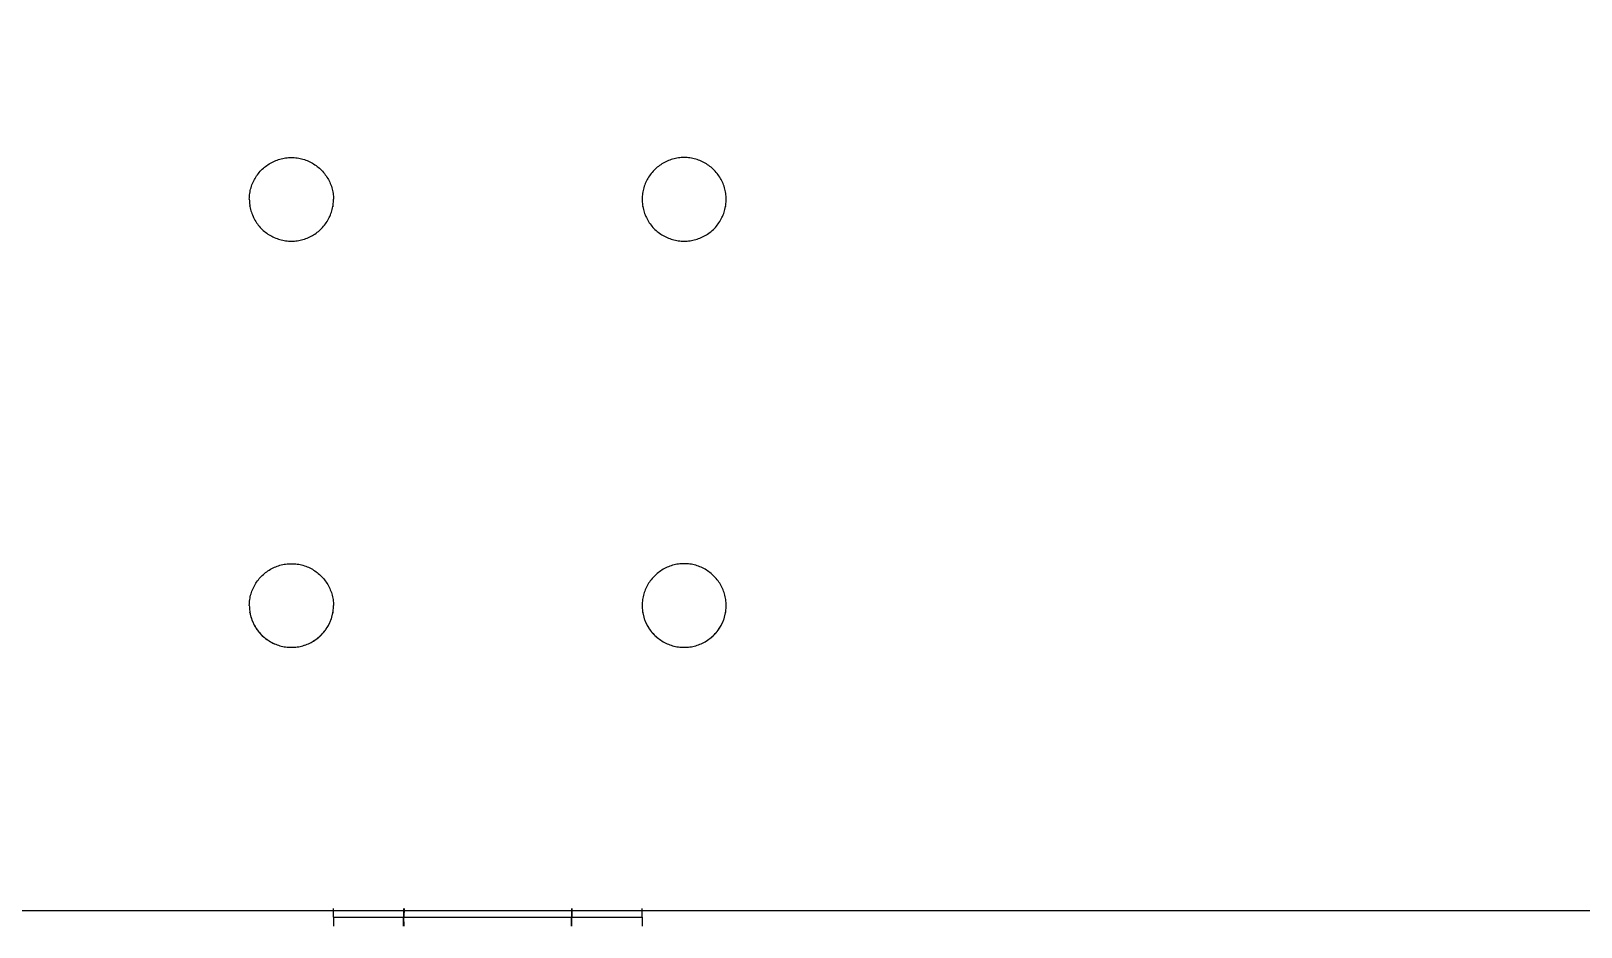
# Model space of a CAD drawing. Header units: millimetres. Extents: x -75 to 3710, y -20 to 2482.
# Drawn here: x 201.4 to 477.6, y 1180.9 to 1340.6 of the extents above; entities that cross this region are included whole.
import ezdxf

# ---------------------------------------------------------------- set-up
doc = ezdxf.new("R2010")
doc.units = ezdxf.units.MM
doc.layers.add('ZANO_R', color=7, linetype='Continuous', lineweight=0)
doc.layers.add('ZANO_W', color=1, linetype='Continuous', lineweight=0)
doc.styles.add('Arial', font='arial.ttf')
doc.styles.get("Standard").update_dxf_attribs({"font": 'ARIALUNI.TTF'})
doc.dimstyles.new('pl i ang', dxfattribs={"dimtxt": 50, "dimasz": 50, "dimexe": 1.25, "dimexo": 0.625, "dimgap": 10, "dimtad": 1, "dimtoh": 1, "dimtxsty": 'Standard', "dimcen": 2.5, "dimclrd": 1, "dimclre": 1, "dimclrt": 1, "dimadec": 0, "dimazin": 0, "dimtfac": 1, "dimtmove": 0, "dimatfit": 3, "dimfxl": 1, "dimarcsym": 1})

# ---------------------------------------------------------------- blocks, each defined once
blk = doc.blocks.new('*D415')
at = {"layer": 'ZANO_W', "color": 1, "lineweight": -2}
for p, q in [((253.08, 1484.59), (-39.86, 1484.59)), ((-29.86, 1459.59), (-29.86, 905.58)), ((253.3, 880.58), (-39.86, 880.58))]:
    blk.add_line(p, q, dxfattribs=at)
at = {"layer": 'ZANO_W', "color": 1}
for points in [[(-25.69, 1459.59), (-34.02, 1459.59), (-29.86, 1484.59)], [(-34.02, 905.58), (-25.69, 905.58), (-29.86, 880.58)]]:
    blk.add_solid(points, dxfattribs=at)
at = {"layer": 'ZANO_W', "color": 1, "insert": (-55.17, 1182.58), "char_height": 30, "attachment_point": 5, "rotation": 90, "style": 'Arial'}
blk.add_mtext('604', dxfattribs=at)

msp = doc.modelspace()

# ---------------------------------------------------------------- linework, layer by layer
at = {"layer": 'ZANO_R'}
for p, q in [((245.75, 1317.73), (246, 1317.79)), ((246, 1317.79), (246.25, 1317.85)), ((246.25, 1317.85), (246.51, 1317.9)), ((246.51, 1317.9), (246.77, 1317.94)), ((246.77, 1317.94), (247.02, 1317.97)), ((247.02, 1317.97), (247.28, 1317.99)), ((247.28, 1317.99), (247.54, 1318.01)), ((247.54, 1318.01), (247.8, 1318.01)), ((247.8, 1318.01), (248.06, 1318.01)), ((248.06, 1318.01), (248.32, 1317.99)), ((248.32, 1317.99), (248.58, 1317.97)), ((248.58, 1317.97), (248.84, 1317.94)), ((248.84, 1317.94), (249.1, 1317.9)), ((249.1, 1317.9), (249.35, 1317.85)), ((249.35, 1317.85), (249.61, 1317.79)), ((249.61, 1317.79), (249.86, 1317.73)), ((316, 1317.79), (315.75, 1317.73)), ((316.25, 1317.85), (316, 1317.79)), ((316.51, 1317.9), (316.25, 1317.85)), ((316.77, 1317.94), (316.51, 1317.9)), ((317.02, 1317.97), (316.77, 1317.94)), ((317.28, 1317.99), (317.02, 1317.97)), ((317.54, 1318.01), (317.28, 1317.99)), ((317.8, 1318.01), (317.54, 1318.01)), ((318.06, 1318.01), (317.8, 1318.01)), ((318.32, 1317.99), (318.06, 1318.01)), ((318.58, 1317.97), (318.32, 1317.99)), ((318.84, 1317.94), (318.58, 1317.97)), ((319.1, 1317.9), (318.84, 1317.94)), ((319.35, 1317.85), (319.1, 1317.9)), ((319.61, 1317.79), (319.35, 1317.85)), ((319.86, 1317.73), (319.61, 1317.79)), ((241.76, 1314.95), (241.92, 1315.16)), ((241.92, 1315.16), (242.08, 1315.36)), ((242.08, 1315.36), (242.25, 1315.56)), ((242.25, 1315.56), (242.43, 1315.75)), ((242.43, 1315.75), (242.62, 1315.93)), ((242.62, 1315.93), (242.81, 1316.11)), ((242.81, 1316.11), (243, 1316.28)), ((243, 1316.28), (243.21, 1316.44)), ((243.21, 1316.44), (243.42, 1316.6)), ((243.42, 1316.6), (243.63, 1316.74)), ((243.63, 1316.74), (243.85, 1316.88)), ((243.85, 1316.88), (244.07, 1317.02)), ((244.07, 1317.02), (244.3, 1317.14)), ((244.3, 1317.14), (244.53, 1317.26)), ((244.53, 1317.26), (244.77, 1317.37)), ((244.77, 1317.37), (245.01, 1317.47)), ((245.01, 1317.47), (245.25, 1317.57)), ((245.25, 1317.57), (245.5, 1317.65)), ((245.5, 1317.65), (245.75, 1317.73)), ((249.86, 1317.73), (250.11, 1317.65)), ((250.11, 1317.65), (250.36, 1317.57)), ((250.36, 1317.57), (250.6, 1317.47)), ((250.6, 1317.47), (250.84, 1317.37)), ((250.84, 1317.37), (251.08, 1317.26)), ((251.08, 1317.26), (251.31, 1317.14)), ((251.31, 1317.14), (251.54, 1317.02)), ((251.54, 1317.02), (251.76, 1316.88)), ((251.76, 1316.88), (251.98, 1316.74)), ((251.98, 1316.74), (252.19, 1316.6)), ((252.19, 1316.6), (252.4, 1316.44)), ((252.4, 1316.44), (252.6, 1316.28)), ((252.6, 1316.28), (252.8, 1316.11)), ((252.8, 1316.11), (252.99, 1315.93)), ((252.99, 1315.93), (253.18, 1315.75)), ((253.18, 1315.75), (253.35, 1315.56)), ((253.35, 1315.56), (253.53, 1315.36)), ((253.53, 1315.36), (253.69, 1315.16)), ((253.69, 1315.16), (253.85, 1314.95)), ((311.92, 1315.16), (311.76, 1314.95)), ((312.08, 1315.36), (311.92, 1315.16)), ((312.25, 1315.56), (312.08, 1315.36)), ((312.43, 1315.75), (312.25, 1315.56)), ((312.62, 1315.93), (312.43, 1315.75)), ((312.81, 1316.11), (312.62, 1315.93)), ((313, 1316.28), (312.81, 1316.11)), ((313.21, 1316.44), (313, 1316.28)), ((313.42, 1316.6), (313.21, 1316.44)), ((313.63, 1316.74), (313.42, 1316.6)), ((313.85, 1316.88), (313.63, 1316.74)), ((314.07, 1317.02), (313.85, 1316.88)), ((314.3, 1317.14), (314.07, 1317.02)), ((314.53, 1317.26), (314.3, 1317.14)), ((314.77, 1317.37), (314.53, 1317.26)), ((315.01, 1317.47), (314.77, 1317.37)), ((315.25, 1317.57), (315.01, 1317.47)), ((315.5, 1317.65), (315.25, 1317.57)), ((315.75, 1317.73), (315.5, 1317.65)), ((320.11, 1317.65), (319.86, 1317.73)), ((320.36, 1317.57), (320.11, 1317.65)), ((320.6, 1317.47), (320.36, 1317.57)), ((320.84, 1317.37), (320.6, 1317.47)), ((321.08, 1317.26), (320.84, 1317.37)), ((321.31, 1317.14), (321.08, 1317.26)), ((321.54, 1317.02), (321.31, 1317.14)), ((321.76, 1316.88), (321.54, 1317.02)), ((321.98, 1316.74), (321.76, 1316.88)), ((322.19, 1316.6), (321.98, 1316.74)), ((322.4, 1316.44), (322.19, 1316.6)), ((322.6, 1316.28), (322.4, 1316.44)), ((322.8, 1316.11), (322.6, 1316.28)), ((322.99, 1315.93), (322.8, 1316.11)), ((323.18, 1315.75), (322.99, 1315.93)), ((323.35, 1315.56), (323.18, 1315.75)), ((323.53, 1315.36), (323.35, 1315.56)), ((323.69, 1315.16), (323.53, 1315.36)), ((323.85, 1314.95), (323.69, 1315.16)), ((240.48, 1312.13), (240.54, 1312.38)), ((240.54, 1312.38), (240.61, 1312.63)), ((240.61, 1312.63), (240.69, 1312.88)), ((240.69, 1312.88), (240.77, 1313.12)), ((240.77, 1313.12), (240.87, 1313.37)), ((240.87, 1313.37), (240.97, 1313.61)), ((240.97, 1313.61), (241.08, 1313.84)), ((241.08, 1313.84), (241.2, 1314.07)), ((241.2, 1314.07), (241.33, 1314.3)), ((241.33, 1314.3), (241.46, 1314.52)), ((241.46, 1314.52), (241.61, 1314.74)), ((241.61, 1314.74), (241.76, 1314.95)), ((253.85, 1314.95), (254, 1314.74)), ((254, 1314.74), (254.14, 1314.52)), ((254.14, 1314.52), (254.28, 1314.3)), ((254.28, 1314.3), (254.41, 1314.07)), ((254.41, 1314.07), (254.53, 1313.84)), ((254.53, 1313.84), (254.64, 1313.61)), ((254.64, 1313.61), (254.74, 1313.37)), ((254.74, 1313.37), (254.83, 1313.12)), ((254.83, 1313.12), (254.92, 1312.88)), ((254.92, 1312.88), (255, 1312.63)), ((255, 1312.63), (255.07, 1312.38)), ((255.07, 1312.38), (255.13, 1312.13)), ((310.54, 1312.38), (310.48, 1312.13)), ((310.61, 1312.63), (310.54, 1312.38)), ((310.69, 1312.88), (310.61, 1312.63)), ((310.77, 1313.12), (310.69, 1312.88)), ((310.87, 1313.37), (310.77, 1313.12)), ((310.97, 1313.61), (310.87, 1313.37)), ((311.08, 1313.84), (310.97, 1313.61)), ((311.2, 1314.07), (311.08, 1313.84)), ((311.33, 1314.3), (311.2, 1314.07)), ((311.46, 1314.52), (311.33, 1314.3)), ((311.61, 1314.74), (311.46, 1314.52)), ((311.76, 1314.95), (311.61, 1314.74)), ((324, 1314.74), (323.85, 1314.95)), ((324.14, 1314.52), (324, 1314.74)), ((324.28, 1314.3), (324.14, 1314.52)), ((324.41, 1314.07), (324.28, 1314.3)), ((324.53, 1313.84), (324.41, 1314.07)), ((324.64, 1313.61), (324.53, 1313.84)), ((324.74, 1313.37), (324.64, 1313.61)), ((324.83, 1313.12), (324.74, 1313.37)), ((324.92, 1312.88), (324.83, 1313.12)), ((325, 1312.63), (324.92, 1312.88)), ((325.07, 1312.38), (325, 1312.63)), ((325.13, 1312.13), (325.07, 1312.38)), ((240.3, 1310.58), (240.31, 1310.84)), ((240.3, 1310.58), (240.31, 1310.31)), ((240.31, 1310.84), (240.33, 1311.1)), ((240.31, 1310.31), (240.32, 1310.05)), ((240.32, 1310.05), (240.35, 1309.79)), ((240.33, 1311.1), (240.35, 1311.35)), ((240.35, 1311.35), (240.38, 1311.61)), ((240.35, 1309.79), (240.38, 1309.53)), ((240.38, 1311.61), (240.43, 1311.87)), ((240.38, 1309.53), (240.42, 1309.28)), ((240.43, 1311.87), (240.48, 1312.13)), ((255.13, 1312.13), (255.18, 1311.87)), ((255.18, 1311.87), (255.22, 1311.61)), ((255.19, 1309.28), (255.23, 1309.53)), ((255.22, 1311.61), (255.26, 1311.35)), ((255.23, 1309.53), (255.26, 1309.79)), ((255.26, 1311.35), (255.28, 1311.1)), ((255.26, 1309.79), (255.28, 1310.05)), ((255.28, 1311.1), (255.3, 1310.84)), ((255.28, 1310.05), (255.3, 1310.31)), ((255.3, 1310.84), (255.3, 1310.58)), ((255.3, 1310.31), (255.3, 1310.58)), ((310.31, 1310.84), (310.3, 1310.58)), ((310.3, 1310.58), (310.31, 1310.31)), ((310.33, 1311.1), (310.31, 1310.84)), ((310.31, 1310.31), (310.32, 1310.05)), ((310.32, 1310.05), (310.35, 1309.79)), ((310.35, 1311.35), (310.33, 1311.1)), ((310.38, 1311.61), (310.35, 1311.35)), ((310.35, 1309.79), (310.38, 1309.53)), ((310.43, 1311.87), (310.38, 1311.61)), ((310.38, 1309.53), (310.42, 1309.28)), ((310.48, 1312.13), (310.43, 1311.87)), ((325.18, 1311.87), (325.13, 1312.13)), ((325.22, 1311.61), (325.18, 1311.87)), ((325.19, 1309.28), (325.23, 1309.53)), ((325.26, 1311.35), (325.22, 1311.61)), ((325.23, 1309.53), (325.26, 1309.79)), ((325.28, 1311.1), (325.26, 1311.35)), ((325.26, 1309.79), (325.28, 1310.05)), ((325.3, 1310.84), (325.28, 1311.1)), ((325.28, 1310.05), (325.3, 1310.31)), ((325.3, 1310.58), (325.3, 1310.84)), ((325.3, 1310.31), (325.3, 1310.58)), ((240.43, 1309.22), (240.4, 1309.39)), ((240.42, 1309.28), (240.47, 1309.02)), ((240.47, 1309.02), (240.53, 1308.77)), ((240.53, 1308.77), (240.6, 1308.51)), ((240.6, 1308.51), (240.68, 1308.26)), ((240.68, 1308.26), (240.76, 1308.02)), ((240.76, 1308.02), (240.86, 1307.77)), ((240.86, 1307.77), (240.96, 1307.53)), ((240.96, 1307.53), (241.07, 1307.3)), ((241.07, 1307.3), (241.19, 1307.06)), ((241.19, 1307.06), (241.31, 1306.84)), ((241.31, 1306.84), (241.45, 1306.61)), ((254.16, 1306.61), (254.29, 1306.84)), ((254.29, 1306.84), (254.42, 1307.06)), ((254.42, 1307.06), (254.54, 1307.3)), ((254.54, 1307.3), (254.65, 1307.53)), ((254.65, 1307.53), (254.75, 1307.77)), ((254.75, 1307.77), (254.85, 1308.02)), ((254.85, 1308.02), (254.93, 1308.26)), ((254.93, 1308.26), (255.01, 1308.51)), ((255.01, 1308.51), (255.08, 1308.77)), ((255.08, 1308.77), (255.14, 1309.02)), ((255.14, 1309.02), (255.19, 1309.28)), ((255.21, 1309.39), (255.18, 1309.22)), ((310.4, 1309.39), (310.43, 1309.22)), ((310.42, 1309.28), (310.47, 1309.02)), ((310.47, 1309.02), (310.53, 1308.77)), ((310.53, 1308.77), (310.6, 1308.51)), ((310.6, 1308.51), (310.68, 1308.26)), ((310.68, 1308.26), (310.76, 1308.02)), ((310.76, 1308.02), (310.86, 1307.77)), ((310.86, 1307.77), (310.96, 1307.53)), ((310.96, 1307.53), (311.07, 1307.3)), ((311.07, 1307.3), (311.19, 1307.06)), ((311.19, 1307.06), (311.31, 1306.84)), ((311.31, 1306.84), (311.45, 1306.61)), ((324.16, 1306.61), (324.29, 1306.84)), ((324.29, 1306.84), (324.42, 1307.06)), ((324.42, 1307.06), (324.54, 1307.3)), ((324.54, 1307.3), (324.65, 1307.53)), ((324.65, 1307.53), (324.75, 1307.77)), ((324.75, 1307.77), (324.85, 1308.02)), ((324.85, 1308.02), (324.93, 1308.26)), ((324.93, 1308.26), (325.01, 1308.51)), ((325.01, 1308.51), (325.08, 1308.77)), ((325.08, 1308.77), (325.14, 1309.02)), ((325.14, 1309.02), (325.19, 1309.28)), ((325.18, 1309.22), (325.21, 1309.39)), ((241.45, 1306.61), (241.59, 1306.39)), ((241.59, 1306.39), (241.74, 1306.18)), ((241.74, 1306.18), (241.9, 1305.97)), ((241.9, 1305.97), (242.07, 1305.77)), ((242.07, 1305.77), (242.24, 1305.57)), ((242.24, 1305.57), (242.42, 1305.38)), ((242.42, 1305.38), (242.6, 1305.2)), ((242.6, 1305.2), (242.79, 1305.02)), ((242.79, 1305.02), (242.99, 1304.85)), ((242.99, 1304.85), (243.19, 1304.69)), ((243.19, 1304.69), (243.4, 1304.53)), ((243.4, 1304.53), (243.62, 1304.38)), ((243.62, 1304.38), (243.84, 1304.24)), ((243.84, 1304.24), (244.06, 1304.1)), ((244.06, 1304.1), (244.29, 1303.98)), ((244.29, 1303.98), (244.52, 1303.86)), ((251.09, 1303.86), (251.32, 1303.98)), ((251.32, 1303.98), (251.55, 1304.1)), ((251.55, 1304.1), (251.77, 1304.24)), ((251.77, 1304.24), (251.99, 1304.38)), ((251.99, 1304.38), (252.21, 1304.53)), ((252.21, 1304.53), (252.41, 1304.69)), ((252.41, 1304.69), (252.62, 1304.85)), ((252.62, 1304.85), (252.81, 1305.02)), ((252.81, 1305.02), (253.01, 1305.2)), ((253.01, 1305.2), (253.19, 1305.38)), ((253.19, 1305.38), (253.37, 1305.57)), ((253.37, 1305.57), (253.54, 1305.77)), ((253.54, 1305.77), (253.71, 1305.97)), ((253.71, 1305.97), (253.86, 1306.18)), ((253.86, 1306.18), (254.01, 1306.39)), ((254.01, 1306.39), (254.16, 1306.61)), ((311.45, 1306.61), (311.59, 1306.39)), ((311.59, 1306.39), (311.74, 1306.18)), ((311.74, 1306.18), (311.9, 1305.97)), ((311.9, 1305.97), (312.07, 1305.77)), ((312.07, 1305.77), (312.24, 1305.57)), ((312.24, 1305.57), (312.42, 1305.38)), ((312.42, 1305.38), (312.6, 1305.2)), ((312.6, 1305.2), (312.79, 1305.02)), ((312.79, 1305.02), (312.99, 1304.85)), ((312.99, 1304.85), (313.19, 1304.69)), ((313.19, 1304.69), (313.4, 1304.53)), ((313.4, 1304.53), (313.62, 1304.38)), ((313.62, 1304.38), (313.84, 1304.24)), ((313.84, 1304.24), (314.06, 1304.1)), ((314.06, 1304.1), (314.29, 1303.98)), ((314.29, 1303.98), (314.52, 1303.86)), ((321.09, 1303.86), (321.32, 1303.98)), ((321.32, 1303.98), (321.55, 1304.1)), ((321.55, 1304.1), (321.77, 1304.24)), ((321.77, 1304.24), (321.99, 1304.38)), ((321.99, 1304.38), (322.21, 1304.53)), ((322.21, 1304.53), (322.41, 1304.69)), ((322.41, 1304.69), (322.62, 1304.85)), ((322.62, 1304.85), (322.81, 1305.02)), ((322.81, 1305.02), (323.01, 1305.2)), ((323.01, 1305.2), (323.19, 1305.38)), ((323.19, 1305.38), (323.37, 1305.57)), ((323.37, 1305.57), (323.54, 1305.77)), ((323.54, 1305.77), (323.71, 1305.97)), ((323.71, 1305.97), (323.86, 1306.18)), ((323.86, 1306.18), (324.01, 1306.39)), ((324.01, 1306.39), (324.16, 1306.61)), ((244.52, 1303.86), (244.76, 1303.75)), ((244.76, 1303.75), (245, 1303.65)), ((245, 1303.65), (245.24, 1303.56)), ((245.24, 1303.56), (245.49, 1303.47)), ((245.49, 1303.47), (245.74, 1303.39)), ((245.74, 1303.39), (245.99, 1303.33)), ((245.99, 1303.33), (246.25, 1303.27)), ((246.25, 1303.27), (246.5, 1303.22)), ((246.5, 1303.22), (246.76, 1303.18)), ((246.76, 1303.18), (247.02, 1303.15)), ((247.02, 1303.15), (247.28, 1303.13)), ((247.28, 1303.13), (247.54, 1303.11)), ((247.54, 1303.11), (247.8, 1303.11)), ((247.8, 1303.11), (248.06, 1303.11)), ((248.06, 1303.11), (248.33, 1303.13)), ((248.33, 1303.13), (248.59, 1303.15)), ((248.59, 1303.15), (248.85, 1303.18)), ((248.85, 1303.18), (249.1, 1303.22)), ((249.1, 1303.22), (249.36, 1303.27)), ((249.36, 1303.27), (249.61, 1303.33)), ((249.61, 1303.33), (249.87, 1303.39)), ((249.87, 1303.39), (250.12, 1303.47)), ((250.12, 1303.47), (250.36, 1303.56)), ((250.36, 1303.56), (250.61, 1303.65)), ((250.61, 1303.65), (250.85, 1303.75)), ((250.85, 1303.75), (251.09, 1303.86)), ((314.52, 1303.86), (314.76, 1303.75)), ((314.76, 1303.75), (315, 1303.65)), ((315, 1303.65), (315.24, 1303.56)), ((315.24, 1303.56), (315.49, 1303.47)), ((315.49, 1303.47), (315.74, 1303.39)), ((315.74, 1303.39), (315.99, 1303.33)), ((315.99, 1303.33), (316.25, 1303.27)), ((316.25, 1303.27), (316.5, 1303.22)), ((316.5, 1303.22), (316.76, 1303.18)), ((316.76, 1303.18), (317.02, 1303.15)), ((317.02, 1303.15), (317.28, 1303.13)), ((317.28, 1303.13), (317.54, 1303.11)), ((317.54, 1303.11), (317.8, 1303.11)), ((317.8, 1303.11), (318.06, 1303.11)), ((318.06, 1303.11), (318.33, 1303.13)), ((318.33, 1303.13), (318.59, 1303.15)), ((318.59, 1303.15), (318.85, 1303.18)), ((318.85, 1303.18), (319.1, 1303.22)), ((319.1, 1303.22), (319.36, 1303.27)), ((319.36, 1303.27), (319.61, 1303.33)), ((319.61, 1303.33), (319.87, 1303.39)), ((319.87, 1303.39), (320.12, 1303.47)), ((320.12, 1303.47), (320.36, 1303.56)), ((320.36, 1303.56), (320.61, 1303.65)), ((320.61, 1303.65), (320.85, 1303.75)), ((320.85, 1303.75), (321.09, 1303.86)), ((242.08, 1242.97), (242.25, 1243.16)), ((242.25, 1243.16), (242.43, 1243.35)), ((242.43, 1243.35), (242.62, 1243.54)), ((242.62, 1243.54), (242.81, 1243.71)), ((242.81, 1243.71), (243, 1243.88)), ((243, 1243.88), (243.21, 1244.05)), ((243.21, 1244.05), (243.42, 1244.2)), ((243.42, 1244.2), (243.63, 1244.35)), ((243.63, 1244.35), (243.85, 1244.49)), ((243.85, 1244.49), (244.07, 1244.63)), ((244.07, 1244.63), (244.3, 1244.75)), ((244.3, 1244.75), (244.53, 1244.87)), ((244.53, 1244.87), (244.77, 1244.98)), ((244.77, 1244.98), (245.01, 1245.08)), ((245.01, 1245.08), (245.25, 1245.17)), ((245.25, 1245.17), (245.5, 1245.26)), ((245.5, 1245.26), (245.75, 1245.33)), ((245.75, 1245.33), (246, 1245.4)), ((246, 1245.4), (246.25, 1245.46)), ((246.25, 1245.46), (246.51, 1245.51)), ((246.51, 1245.51), (246.77, 1245.55)), ((246.77, 1245.55), (247.02, 1245.58)), ((247.02, 1245.58), (247.28, 1245.6)), ((247.28, 1245.6), (247.54, 1245.62)), ((247.54, 1245.62), (247.8, 1245.62)), ((247.8, 1245.62), (248.06, 1245.62)), ((248.06, 1245.62), (248.32, 1245.6)), ((248.32, 1245.6), (248.58, 1245.58)), ((248.58, 1245.58), (248.84, 1245.55)), ((248.84, 1245.55), (249.1, 1245.51)), ((249.1, 1245.51), (249.35, 1245.46)), ((249.35, 1245.46), (249.61, 1245.4)), ((249.61, 1245.4), (249.86, 1245.33)), ((249.86, 1245.33), (250.11, 1245.26)), ((250.11, 1245.26), (250.36, 1245.17)), ((250.36, 1245.17), (250.6, 1245.08)), ((250.6, 1245.08), (250.84, 1244.98)), ((250.84, 1244.98), (251.08, 1244.87)), ((251.08, 1244.87), (251.31, 1244.75)), ((251.31, 1244.75), (251.54, 1244.63)), ((251.54, 1244.63), (251.76, 1244.49)), ((251.76, 1244.49), (251.98, 1244.35)), ((251.98, 1244.35), (252.19, 1244.2)), ((252.19, 1244.2), (252.4, 1244.05)), ((252.4, 1244.05), (252.6, 1243.88)), ((252.6, 1243.88), (252.8, 1243.71)), ((252.8, 1243.71), (252.99, 1243.54)), ((252.99, 1243.54), (253.18, 1243.35)), ((253.18, 1243.35), (253.35, 1243.16)), ((253.35, 1243.16), (253.53, 1242.97)), ((312.25, 1243.16), (312.08, 1242.97)), ((312.43, 1243.35), (312.25, 1243.16)), ((312.62, 1243.54), (312.43, 1243.35)), ((312.81, 1243.71), (312.62, 1243.54)), ((313, 1243.88), (312.81, 1243.71)), ((313.21, 1244.05), (313, 1243.88)), ((313.42, 1244.2), (313.21, 1244.05)), ((313.63, 1244.35), (313.42, 1244.2)), ((313.85, 1244.49), (313.63, 1244.35)), ((314.07, 1244.63), (313.85, 1244.49)), ((314.3, 1244.75), (314.07, 1244.63)), ((314.53, 1244.87), (314.3, 1244.75)), ((314.77, 1244.98), (314.53, 1244.87)), ((315.01, 1245.08), (314.77, 1244.98)), ((315.25, 1245.17), (315.01, 1245.08)), ((315.5, 1245.26), (315.25, 1245.17)), ((315.75, 1245.33), (315.5, 1245.26)), ((316, 1245.4), (315.75, 1245.33)), ((316.25, 1245.46), (316, 1245.4)), ((316.51, 1245.51), (316.25, 1245.46)), ((316.77, 1245.55), (316.51, 1245.51)), ((317.02, 1245.58), (316.77, 1245.55)), ((317.28, 1245.6), (317.02, 1245.58)), ((317.54, 1245.62), (317.28, 1245.6)), ((317.8, 1245.62), (317.54, 1245.62)), ((318.06, 1245.62), (317.8, 1245.62)), ((318.32, 1245.6), (318.06, 1245.62)), ((318.58, 1245.58), (318.32, 1245.6)), ((318.84, 1245.55), (318.58, 1245.58)), ((319.1, 1245.51), (318.84, 1245.55)), ((319.35, 1245.46), (319.1, 1245.51)), ((319.61, 1245.4), (319.35, 1245.46)), ((319.86, 1245.33), (319.61, 1245.4)), ((320.11, 1245.26), (319.86, 1245.33)), ((320.36, 1245.17), (320.11, 1245.26)), ((320.6, 1245.08), (320.36, 1245.17)), ((320.84, 1244.98), (320.6, 1245.08)), ((321.08, 1244.87), (320.84, 1244.98)), ((321.31, 1244.75), (321.08, 1244.87)), ((321.54, 1244.63), (321.31, 1244.75)), ((321.76, 1244.49), (321.54, 1244.63)), ((321.98, 1244.35), (321.76, 1244.49)), ((322.19, 1244.2), (321.98, 1244.35)), ((322.4, 1244.05), (322.19, 1244.2)), ((322.6, 1243.88), (322.4, 1244.05)), ((322.8, 1243.71), (322.6, 1243.88)), ((322.99, 1243.54), (322.8, 1243.71)), ((323.18, 1243.35), (322.99, 1243.54)), ((323.35, 1243.16), (323.18, 1243.35)), ((323.53, 1242.97), (323.35, 1243.16)), ((240.61, 1240.24), (240.69, 1240.49)), ((240.69, 1240.49), (240.77, 1240.73)), ((240.77, 1240.73), (240.87, 1240.97)), ((240.87, 1240.97), (240.97, 1241.21)), ((240.97, 1241.21), (241.08, 1241.45)), ((241.08, 1241.45), (241.2, 1241.68)), ((241.2, 1241.68), (241.33, 1241.91)), ((241.33, 1241.91), (241.46, 1242.13)), ((241.46, 1242.13), (241.61, 1242.35)), ((241.61, 1242.35), (241.76, 1242.56)), ((241.76, 1242.56), (241.92, 1242.77)), ((241.92, 1242.77), (242.08, 1242.97)), ((253.53, 1242.97), (253.69, 1242.77)), ((253.69, 1242.77), (253.85, 1242.56)), ((253.85, 1242.56), (254, 1242.35)), ((254, 1242.35), (254.14, 1242.13)), ((254.14, 1242.13), (254.28, 1241.91)), ((254.28, 1241.91), (254.41, 1241.68)), ((254.41, 1241.68), (254.53, 1241.45)), ((254.53, 1241.45), (254.64, 1241.21)), ((254.64, 1241.21), (254.74, 1240.97)), ((254.74, 1240.97), (254.83, 1240.73)), ((254.83, 1240.73), (254.92, 1240.49)), ((254.92, 1240.49), (255, 1240.24)), ((310.69, 1240.49), (310.61, 1240.24)), ((310.77, 1240.73), (310.69, 1240.49)), ((310.87, 1240.97), (310.77, 1240.73)), ((310.97, 1241.21), (310.87, 1240.97)), ((311.08, 1241.45), (310.97, 1241.21)), ((311.2, 1241.68), (311.08, 1241.45)), ((311.33, 1241.91), (311.2, 1241.68)), ((311.46, 1242.13), (311.33, 1241.91)), ((311.61, 1242.35), (311.46, 1242.13)), ((311.76, 1242.56), (311.61, 1242.35)), ((311.92, 1242.77), (311.76, 1242.56)), ((312.08, 1242.97), (311.92, 1242.77)), ((323.69, 1242.77), (323.53, 1242.97)), ((323.85, 1242.56), (323.69, 1242.77)), ((324, 1242.35), (323.85, 1242.56)), ((324.14, 1242.13), (324, 1242.35)), ((324.28, 1241.91), (324.14, 1242.13)), ((324.41, 1241.68), (324.28, 1241.91)), ((324.53, 1241.45), (324.41, 1241.68)), ((324.64, 1241.21), (324.53, 1241.45)), ((324.74, 1240.97), (324.64, 1241.21)), ((324.83, 1240.73), (324.74, 1240.97)), ((324.92, 1240.49), (324.83, 1240.73)), ((325, 1240.24), (324.92, 1240.49)), ((240.3, 1238.18), (240.31, 1238.44)), ((240.3, 1238.18), (240.31, 1237.92)), ((240.31, 1238.44), (240.33, 1238.7)), ((240.31, 1237.92), (240.32, 1237.66)), ((240.32, 1237.66), (240.35, 1237.4)), ((240.33, 1238.7), (240.35, 1238.96)), ((240.35, 1238.96), (240.38, 1239.22)), ((240.38, 1239.22), (240.43, 1239.48)), ((240.43, 1239.48), (240.48, 1239.73)), ((240.48, 1239.73), (240.54, 1239.99)), ((240.54, 1239.99), (240.61, 1240.24)), ((255, 1240.24), (255.07, 1239.99)), ((255.07, 1239.99), (255.13, 1239.73)), ((255.13, 1239.73), (255.18, 1239.48)), ((255.18, 1239.48), (255.22, 1239.22)), ((255.22, 1239.22), (255.26, 1238.96)), ((255.26, 1238.96), (255.28, 1238.7)), ((255.26, 1237.4), (255.28, 1237.66)), ((255.28, 1238.7), (255.3, 1238.44)), ((255.28, 1237.66), (255.3, 1237.92)), ((255.3, 1238.44), (255.3, 1238.18)), ((255.3, 1237.92), (255.3, 1238.18)), ((310.31, 1238.44), (310.3, 1238.18)), ((310.3, 1238.18), (310.31, 1237.92)), ((310.33, 1238.7), (310.31, 1238.44)), ((310.31, 1237.92), (310.32, 1237.66)), ((310.32, 1237.66), (310.35, 1237.4)), ((310.35, 1238.96), (310.33, 1238.7)), ((310.38, 1239.22), (310.35, 1238.96)), ((310.43, 1239.48), (310.38, 1239.22)), ((310.48, 1239.73), (310.43, 1239.48)), ((310.54, 1239.99), (310.48, 1239.73)), ((310.61, 1240.24), (310.54, 1239.99)), ((325.07, 1239.99), (325, 1240.24)), ((325.13, 1239.73), (325.07, 1239.99)), ((325.18, 1239.48), (325.13, 1239.73)), ((325.22, 1239.22), (325.18, 1239.48)), ((325.26, 1238.96), (325.22, 1239.22)), ((325.28, 1238.7), (325.26, 1238.96)), ((325.26, 1237.4), (325.28, 1237.66)), ((325.3, 1238.44), (325.28, 1238.7)), ((325.28, 1237.66), (325.3, 1237.92)), ((325.3, 1238.18), (325.3, 1238.44)), ((325.3, 1237.92), (325.3, 1238.18)), ((240.35, 1237.4), (240.38, 1237.14)), ((240.38, 1237.14), (240.42, 1236.88)), ((240.43, 1236.83), (240.4, 1237)), ((240.42, 1236.88), (240.47, 1236.63)), ((240.43, 1236.83), (240.48, 1236.57)), ((240.47, 1236.63), (240.53, 1236.37)), ((240.48, 1236.57), (240.54, 1236.32)), ((240.53, 1236.37), (240.6, 1236.12)), ((240.54, 1236.32), (240.61, 1236.07)), ((240.6, 1236.12), (240.68, 1235.87)), ((240.61, 1236.07), (240.69, 1235.82)), ((240.68, 1235.87), (240.76, 1235.62)), ((240.69, 1235.82), (240.78, 1235.58)), ((240.76, 1235.62), (240.86, 1235.38)), ((240.78, 1235.58), (240.87, 1235.34)), ((240.86, 1235.38), (240.96, 1235.14)), ((240.87, 1235.34), (240.98, 1235.1)), ((240.96, 1235.14), (241.07, 1234.9)), ((240.98, 1235.1), (241.09, 1234.87)), ((241.07, 1234.9), (241.19, 1234.67)), ((241.09, 1234.87), (241.21, 1234.63)), ((254.4, 1234.63), (254.52, 1234.87)), ((254.42, 1234.67), (254.54, 1234.9)), ((254.52, 1234.87), (254.63, 1235.1)), ((254.54, 1234.9), (254.65, 1235.14)), ((254.63, 1235.1), (254.74, 1235.34)), ((254.65, 1235.14), (254.75, 1235.38)), ((254.74, 1235.34), (254.83, 1235.58)), ((254.75, 1235.38), (254.85, 1235.62)), ((254.83, 1235.58), (254.92, 1235.82)), ((254.85, 1235.62), (254.93, 1235.87)), ((254.92, 1235.82), (255, 1236.07)), ((254.93, 1235.87), (255.01, 1236.12)), ((255, 1236.07), (255.07, 1236.32)), ((255.01, 1236.12), (255.08, 1236.37)), ((255.07, 1236.32), (255.13, 1236.57)), ((255.08, 1236.37), (255.14, 1236.63)), ((255.13, 1236.57), (255.18, 1236.83)), ((255.14, 1236.63), (255.19, 1236.88)), ((255.21, 1237), (255.18, 1236.83)), ((255.19, 1236.88), (255.23, 1237.14)), ((255.23, 1237.14), (255.26, 1237.4)), ((310.35, 1237.4), (310.38, 1237.14)), ((310.38, 1237.14), (310.42, 1236.88)), ((310.4, 1237), (310.43, 1236.83)), ((310.42, 1236.88), (310.47, 1236.63)), ((310.43, 1236.83), (310.48, 1236.57)), ((310.47, 1236.63), (310.53, 1236.37)), ((310.48, 1236.57), (310.54, 1236.32)), ((310.53, 1236.37), (310.6, 1236.12)), ((310.54, 1236.32), (310.61, 1236.07)), ((310.6, 1236.12), (310.68, 1235.87)), ((310.61, 1236.07), (310.69, 1235.82)), ((310.68, 1235.87), (310.76, 1235.62)), ((310.69, 1235.82), (310.78, 1235.58)), ((310.76, 1235.62), (310.86, 1235.38)), ((310.78, 1235.58), (310.87, 1235.34)), ((310.86, 1235.38), (310.96, 1235.14)), ((310.87, 1235.34), (310.98, 1235.1)), ((310.96, 1235.14), (311.07, 1234.9)), ((310.98, 1235.1), (311.09, 1234.87)), ((311.07, 1234.9), (311.19, 1234.67)), ((311.09, 1234.87), (311.21, 1234.63)), ((324.4, 1234.63), (324.52, 1234.87)), ((324.42, 1234.67), (324.54, 1234.9)), ((324.52, 1234.87), (324.63, 1235.1)), ((324.54, 1234.9), (324.65, 1235.14)), ((324.63, 1235.1), (324.74, 1235.34)), ((324.65, 1235.14), (324.75, 1235.38)), ((324.74, 1235.34), (324.83, 1235.58)), ((324.75, 1235.38), (324.85, 1235.62)), ((324.83, 1235.58), (324.92, 1235.82)), ((324.85, 1235.62), (324.93, 1235.87)), ((324.92, 1235.82), (325, 1236.07)), ((324.93, 1235.87), (325.01, 1236.12)), ((325, 1236.07), (325.07, 1236.32)), ((325.01, 1236.12), (325.08, 1236.37)), ((325.07, 1236.32), (325.13, 1236.57)), ((325.08, 1236.37), (325.14, 1236.63)), ((325.13, 1236.57), (325.18, 1236.83)), ((325.14, 1236.63), (325.19, 1236.88)), ((325.18, 1236.83), (325.21, 1237)), ((325.19, 1236.88), (325.23, 1237.14)), ((325.23, 1237.14), (325.26, 1237.4)), ((241.19, 1234.67), (241.31, 1234.44)), ((241.21, 1234.63), (241.34, 1234.41)), ((241.31, 1234.44), (241.45, 1234.22)), ((241.34, 1234.41), (241.47, 1234.19)), ((241.45, 1234.22), (241.59, 1234)), ((241.47, 1234.19), (241.61, 1233.97)), ((241.59, 1234), (241.74, 1233.79)), ((241.61, 1233.97), (241.76, 1233.76)), ((241.74, 1233.79), (241.9, 1233.58)), ((241.76, 1233.76), (241.92, 1233.55)), ((241.9, 1233.58), (242.07, 1233.38)), ((241.92, 1233.55), (242.09, 1233.35)), ((242.07, 1233.38), (242.24, 1233.18)), ((242.09, 1233.35), (242.26, 1233.16)), ((242.24, 1233.18), (242.42, 1232.99)), ((242.26, 1233.16), (242.44, 1232.97)), ((242.42, 1232.99), (242.6, 1232.81)), ((242.44, 1232.97), (242.62, 1232.79)), ((242.6, 1232.81), (242.79, 1232.63)), ((242.62, 1232.79), (242.81, 1232.61)), ((242.79, 1232.63), (242.99, 1232.46)), ((242.81, 1232.61), (243.01, 1232.44)), ((242.99, 1232.46), (243.19, 1232.29)), ((243.01, 1232.44), (243.21, 1232.28)), ((243.19, 1232.29), (243.4, 1232.14)), ((243.21, 1232.28), (243.42, 1232.12)), ((243.4, 1232.14), (243.62, 1231.99)), ((243.42, 1232.12), (243.64, 1231.98)), ((251.97, 1231.98), (252.18, 1232.12)), ((251.99, 1231.99), (252.21, 1232.14)), ((252.18, 1232.12), (252.39, 1232.28)), ((252.21, 1232.14), (252.41, 1232.29)), ((252.39, 1232.28), (252.6, 1232.44)), ((252.41, 1232.29), (252.62, 1232.46)), ((252.6, 1232.44), (252.79, 1232.61)), ((252.62, 1232.46), (252.81, 1232.63)), ((252.79, 1232.61), (252.98, 1232.79)), ((252.81, 1232.63), (253.01, 1232.81)), ((252.98, 1232.79), (253.17, 1232.97)), ((253.01, 1232.81), (253.19, 1232.99)), ((253.17, 1232.97), (253.35, 1233.16)), ((253.19, 1232.99), (253.37, 1233.18)), ((253.35, 1233.16), (253.52, 1233.35)), ((253.37, 1233.18), (253.54, 1233.38)), ((253.52, 1233.35), (253.68, 1233.55)), ((253.54, 1233.38), (253.71, 1233.58)), ((253.68, 1233.55), (253.84, 1233.76)), ((253.71, 1233.58), (253.86, 1233.79)), ((253.84, 1233.76), (253.99, 1233.97)), ((253.86, 1233.79), (254.01, 1234)), ((253.99, 1233.97), (254.14, 1234.19)), ((254.01, 1234), (254.16, 1234.22)), ((254.14, 1234.19), (254.27, 1234.41)), ((254.16, 1234.22), (254.29, 1234.44)), ((254.27, 1234.41), (254.4, 1234.63)), ((254.29, 1234.44), (254.42, 1234.67)), ((311.19, 1234.67), (311.31, 1234.44)), ((311.21, 1234.63), (311.34, 1234.41)), ((311.31, 1234.44), (311.45, 1234.22)), ((311.34, 1234.41), (311.47, 1234.19)), ((311.45, 1234.22), (311.59, 1234)), ((311.47, 1234.19), (311.61, 1233.97)), ((311.59, 1234), (311.74, 1233.79)), ((311.61, 1233.97), (311.76, 1233.76)), ((311.74, 1233.79), (311.9, 1233.58)), ((311.76, 1233.76), (311.92, 1233.55)), ((311.9, 1233.58), (312.07, 1233.38)), ((311.92, 1233.55), (312.09, 1233.35)), ((312.07, 1233.38), (312.24, 1233.18)), ((312.09, 1233.35), (312.26, 1233.16)), ((312.24, 1233.18), (312.42, 1232.99)), ((312.26, 1233.16), (312.44, 1232.97)), ((312.42, 1232.99), (312.6, 1232.81)), ((312.44, 1232.97), (312.62, 1232.79)), ((312.6, 1232.81), (312.79, 1232.63)), ((312.62, 1232.79), (312.81, 1232.61)), ((312.79, 1232.63), (312.99, 1232.46)), ((312.81, 1232.61), (313.01, 1232.44)), ((312.99, 1232.46), (313.19, 1232.29)), ((313.01, 1232.44), (313.21, 1232.28)), ((313.19, 1232.29), (313.4, 1232.14)), ((313.21, 1232.28), (313.42, 1232.12)), ((313.4, 1232.14), (313.62, 1231.99)), ((313.42, 1232.12), (313.64, 1231.98)), ((321.97, 1231.98), (322.18, 1232.12)), ((321.99, 1231.99), (322.21, 1232.14)), ((322.18, 1232.12), (322.39, 1232.28)), ((322.21, 1232.14), (322.41, 1232.29)), ((322.39, 1232.28), (322.6, 1232.44)), ((322.41, 1232.29), (322.62, 1232.46)), ((322.6, 1232.44), (322.79, 1232.61)), ((322.62, 1232.46), (322.81, 1232.63)), ((322.79, 1232.61), (322.98, 1232.79)), ((322.81, 1232.63), (323.01, 1232.81)), ((322.98, 1232.79), (323.17, 1232.97)), ((323.01, 1232.81), (323.19, 1232.99)), ((323.17, 1232.97), (323.35, 1233.16)), ((323.19, 1232.99), (323.37, 1233.18)), ((323.35, 1233.16), (323.52, 1233.35)), ((323.37, 1233.18), (323.54, 1233.38)), ((323.52, 1233.35), (323.68, 1233.55)), ((323.54, 1233.38), (323.71, 1233.58)), ((323.68, 1233.55), (323.84, 1233.76)), ((323.71, 1233.58), (323.86, 1233.79)), ((323.84, 1233.76), (323.99, 1233.97)), ((323.86, 1233.79), (324.01, 1234)), ((323.99, 1233.97), (324.14, 1234.19)), ((324.01, 1234), (324.16, 1234.22)), ((324.14, 1234.19), (324.27, 1234.41)), ((324.16, 1234.22), (324.29, 1234.44)), ((324.27, 1234.41), (324.4, 1234.63)), ((324.29, 1234.44), (324.42, 1234.67)), ((243.62, 1231.99), (243.84, 1231.85)), ((243.64, 1231.98), (243.85, 1231.83)), ((243.84, 1231.85), (244.06, 1231.71)), ((243.85, 1231.83), (244.08, 1231.7)), ((244.06, 1231.71), (244.29, 1231.59)), ((244.08, 1231.7), (244.31, 1231.58)), ((244.29, 1231.59), (244.52, 1231.47)), ((244.31, 1231.58), (244.54, 1231.46)), ((244.52, 1231.47), (244.76, 1231.36)), ((244.54, 1231.46), (244.77, 1231.35)), ((244.76, 1231.36), (245, 1231.26)), ((244.77, 1231.35), (245.01, 1231.25)), ((245, 1231.26), (245.24, 1231.16)), ((245.01, 1231.25), (245.26, 1231.16)), ((245.24, 1231.16), (245.49, 1231.08)), ((245.26, 1231.16), (245.5, 1231.08)), ((245.49, 1231.08), (245.74, 1231)), ((245.5, 1231.08), (245.75, 1231)), ((245.74, 1231), (245.99, 1230.94)), ((245.75, 1231), (246, 1230.93)), ((245.99, 1230.94), (246.25, 1230.88)), ((246, 1230.93), (246.26, 1230.88)), ((246.25, 1230.88), (246.5, 1230.83)), ((246.26, 1230.88), (246.51, 1230.83)), ((246.5, 1230.83), (246.76, 1230.79)), ((246.51, 1230.83), (246.77, 1230.79)), ((246.76, 1230.79), (247.02, 1230.76)), ((246.77, 1230.79), (247.03, 1230.76)), ((247.02, 1230.76), (247.28, 1230.73)), ((247.03, 1230.76), (247.28, 1230.73)), ((247.28, 1230.73), (247.54, 1230.72)), ((247.28, 1230.73), (247.54, 1230.72)), ((247.54, 1230.72), (247.8, 1230.72)), ((247.54, 1230.72), (247.8, 1230.72)), ((247.8, 1230.72), (248.06, 1230.72)), ((247.8, 1230.72), (248.06, 1230.72)), ((248.06, 1230.72), (248.33, 1230.73)), ((248.06, 1230.72), (248.32, 1230.73)), ((248.32, 1230.73), (248.58, 1230.76)), ((248.33, 1230.73), (248.59, 1230.76)), ((248.58, 1230.76), (248.84, 1230.79)), ((248.59, 1230.76), (248.85, 1230.79)), ((248.84, 1230.79), (249.1, 1230.83)), ((248.85, 1230.79), (249.1, 1230.83)), ((249.1, 1230.83), (249.36, 1230.88)), ((249.1, 1230.83), (249.35, 1230.88)), ((249.35, 1230.88), (249.6, 1230.93)), ((249.36, 1230.88), (249.61, 1230.94)), ((249.6, 1230.93), (249.86, 1231)), ((249.61, 1230.94), (249.87, 1231)), ((249.86, 1231), (250.1, 1231.08)), ((249.87, 1231), (250.12, 1231.08)), ((250.1, 1231.08), (250.35, 1231.16)), ((250.12, 1231.08), (250.36, 1231.16)), ((250.35, 1231.16), (250.59, 1231.25)), ((250.36, 1231.16), (250.61, 1231.26)), ((250.59, 1231.25), (250.83, 1231.35)), ((250.61, 1231.26), (250.85, 1231.36)), ((250.83, 1231.35), (251.07, 1231.46)), ((250.85, 1231.36), (251.09, 1231.47)), ((251.07, 1231.46), (251.3, 1231.58)), ((251.09, 1231.47), (251.32, 1231.59)), ((251.3, 1231.58), (251.53, 1231.7)), ((251.32, 1231.59), (251.55, 1231.71)), ((251.53, 1231.7), (251.75, 1231.83)), ((251.55, 1231.71), (251.77, 1231.85)), ((251.75, 1231.83), (251.97, 1231.98)), ((251.77, 1231.85), (251.99, 1231.99)), ((313.62, 1231.99), (313.84, 1231.85)), ((313.64, 1231.98), (313.85, 1231.83)), ((313.84, 1231.85), (314.06, 1231.71)), ((313.85, 1231.83), (314.08, 1231.7)), ((314.06, 1231.71), (314.29, 1231.59)), ((314.08, 1231.7), (314.31, 1231.58)), ((314.29, 1231.59), (314.52, 1231.47)), ((314.31, 1231.58), (314.54, 1231.46)), ((314.52, 1231.47), (314.76, 1231.36)), ((314.54, 1231.46), (314.77, 1231.35)), ((314.76, 1231.36), (315, 1231.26)), ((314.77, 1231.35), (315.01, 1231.25)), ((315, 1231.26), (315.24, 1231.16)), ((315.01, 1231.25), (315.26, 1231.16)), ((315.24, 1231.16), (315.49, 1231.08)), ((315.26, 1231.16), (315.5, 1231.08)), ((315.49, 1231.08), (315.74, 1231)), ((315.5, 1231.08), (315.75, 1231)), ((315.74, 1231), (315.99, 1230.94)), ((315.75, 1231), (316, 1230.93)), ((315.99, 1230.94), (316.25, 1230.88)), ((316, 1230.93), (316.26, 1230.88)), ((316.25, 1230.88), (316.5, 1230.83)), ((316.26, 1230.88), (316.51, 1230.83)), ((316.5, 1230.83), (316.76, 1230.79)), ((316.51, 1230.83), (316.77, 1230.79)), ((316.76, 1230.79), (317.02, 1230.76)), ((316.77, 1230.79), (317.03, 1230.76)), ((317.02, 1230.76), (317.28, 1230.73)), ((317.03, 1230.76), (317.28, 1230.73)), ((317.28, 1230.73), (317.54, 1230.72)), ((317.28, 1230.73), (317.54, 1230.72)), ((317.54, 1230.72), (317.8, 1230.72)), ((317.54, 1230.72), (317.8, 1230.72)), ((317.8, 1230.72), (318.06, 1230.72)), ((317.8, 1230.72), (318.06, 1230.72)), ((318.06, 1230.72), (318.33, 1230.73)), ((318.06, 1230.72), (318.32, 1230.73)), ((318.32, 1230.73), (318.58, 1230.76)), ((318.33, 1230.73), (318.59, 1230.76)), ((318.58, 1230.76), (318.84, 1230.79)), ((318.59, 1230.76), (318.85, 1230.79)), ((318.84, 1230.79), (319.1, 1230.83)), ((318.85, 1230.79), (319.1, 1230.83)), ((319.1, 1230.83), (319.36, 1230.88)), ((319.1, 1230.83), (319.35, 1230.88)), ((319.35, 1230.88), (319.6, 1230.93)), ((319.36, 1230.88), (319.61, 1230.94)), ((319.6, 1230.93), (319.86, 1231)), ((319.61, 1230.94), (319.87, 1231)), ((319.86, 1231), (320.1, 1231.08)), ((319.87, 1231), (320.12, 1231.08)), ((320.1, 1231.08), (320.35, 1231.16)), ((320.12, 1231.08), (320.36, 1231.16)), ((320.35, 1231.16), (320.59, 1231.25)), ((320.36, 1231.16), (320.61, 1231.26)), ((320.59, 1231.25), (320.83, 1231.35)), ((320.61, 1231.26), (320.85, 1231.36)), ((320.83, 1231.35), (321.07, 1231.46)), ((320.85, 1231.36), (321.09, 1231.47)), ((321.07, 1231.46), (321.3, 1231.58)), ((321.09, 1231.47), (321.32, 1231.59)), ((321.3, 1231.58), (321.53, 1231.7)), ((321.32, 1231.59), (321.55, 1231.71)), ((321.53, 1231.7), (321.75, 1231.83)), ((321.55, 1231.71), (321.77, 1231.85)), ((321.75, 1231.83), (321.97, 1231.98)), ((321.77, 1231.85), (321.99, 1231.99)), ((87.73, 1183.83), (377.73, 1183.83)), ((255.3, 1182.6), (255.3, 1184.16)), ((255.3, 1182.6), (255.3, 1181.03)), ((255.3, 1182.6), (261.86, 1182.6)), ((261.86, 1182.6), (266.71, 1182.6)), ((266.71, 1182.6), (267.8, 1182.6)), ((267.8, 1184.16), (267.8, 1182.6)), ((267.8, 1181.03), (267.8, 1182.6)), ((267.8, 1182.6), (267.81, 1182.6)), ((267.81, 1184.16), (267.81, 1182.6)), ((267.81, 1181.03), (267.81, 1182.6)), ((267.81, 1182.6), (267.87, 1182.6)), ((267.88, 1184.16), (267.87, 1182.6)), ((267.87, 1182.6), (282.8, 1182.6)), ((267.88, 1181.03), (267.87, 1182.6)), ((282.8, 1182.6), (297.74, 1182.6)), ((297.73, 1184.16), (297.74, 1182.6)), ((297.73, 1181.03), (297.74, 1182.6)), ((297.74, 1182.6), (297.8, 1182.6)), ((297.8, 1184.16), (297.8, 1182.6)), ((297.8, 1184.16), (297.8, 1182.6)), ((297.8, 1181.03), (297.8, 1182.6)), ((297.8, 1181.03), (297.8, 1182.6)), ((297.8, 1182.6), (298.9, 1182.6)), ((297.8, 1182.6), (297.8, 1182.6)), ((298.9, 1182.6), (303.75, 1182.6)), ((303.75, 1182.6), (310.3, 1182.6)), ((310.3, 1182.6), (310.3, 1184.16)), ((310.3, 1182.6), (310.3, 1181.03)), ((377.73, 1183.83), (1577.89, 1183.83))]:
    msp.add_line(p, q, dxfattribs=at)

# ---------------------------------------------------------------- dimensions: what is measured, and where the dimension line sits
at = {"layer": 'ZANO_W'}
dim = msp.add_linear_dim(base=(-29.86, 880.58), p1=(263.08, 1484.59), p2=(263.3, 880.58), angle=90, dimstyle='pl i ang', override={"dimtxt": 30, "dimasz": 25, "dimexe": 10, "dimexo": 10, "dimtoh": 0, "dimdec": 0, "dimtxsty": 'Arial', "dimtdec": 0, "dimtmove": 1}, dxfattribs=at)
dim.commit()
dim.dimension.update_dxf_attribs({"geometry": '*D415', "text_midpoint": (-55.17, 1182.58)})

doc.saveas('drawing.dxf')
